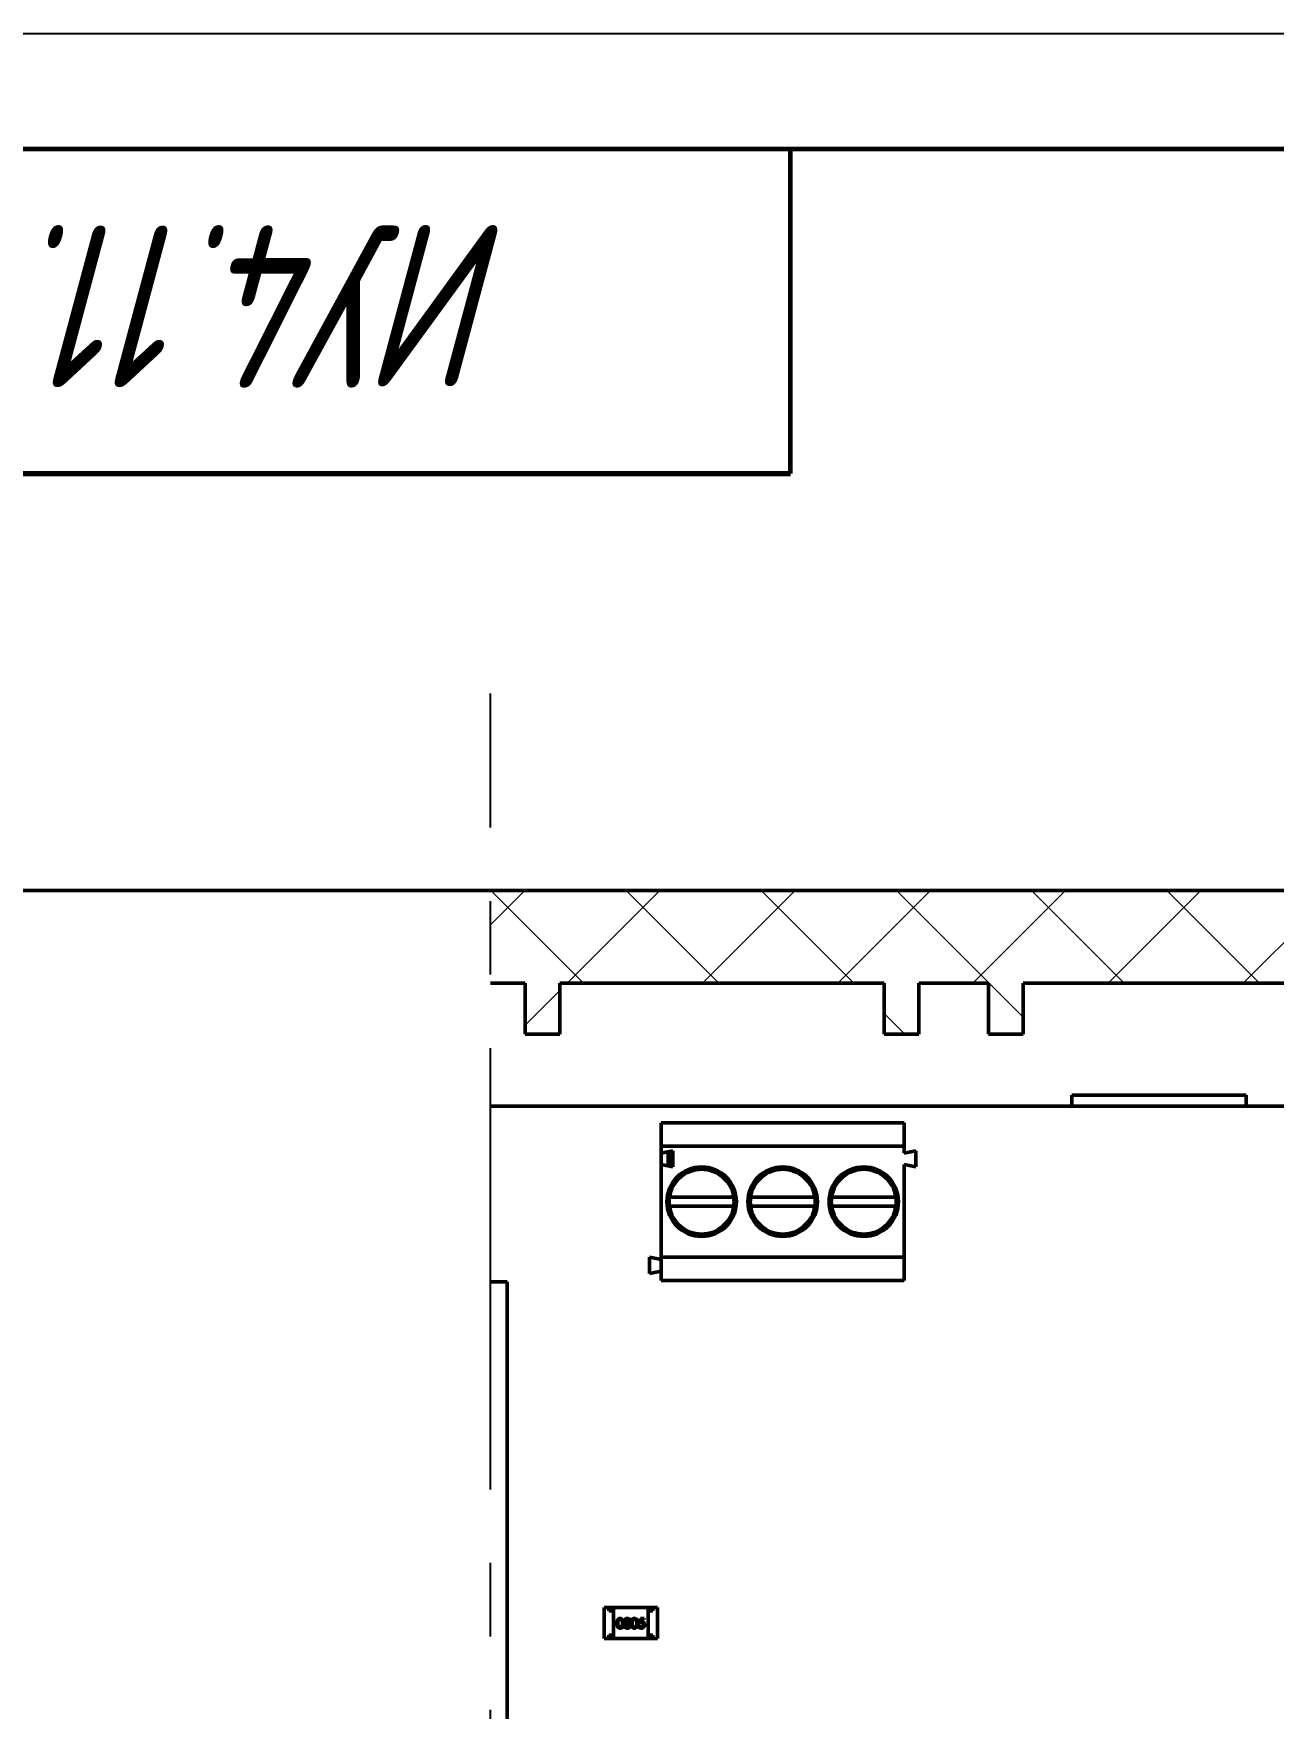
# Model space of a CAD drawing. Header units: millimetres. Extents: x 3004 to 4026, y 1209 to 1506.
# Drawn here: x 3111.2 to 3164.7, y 1433.5 to 1505.8 of the extents above; entities that cross this region are included whole.
import ezdxf

# ---------------------------------------------------------------- set-up
doc = ezdxf.new("R2010")
doc.units = ezdxf.units.MM
doc.linetypes.add('CENTER2', pattern=[28.575, 19.05, -3.175, 3.175, -3.175])
for name, color, linetype, lineweight in [('Format', 7, 'Continuous', 60), ('Tonk', 7, 'Continuous', 25), ('Видимый контур (ГОСТ)', 7, 'Continuous', 50), ('Штриховка (ГОСТ)', 7, 'Continuous', 18)]:
    doc.layers.add(name, color=color, linetype=linetype, lineweight=lineweight)
doc.layers.add('KONTUR', color=7, linetype='Continuous')
doc.styles.get("Standard").update_dxf_attribs({"font": '', "width": 0.8, "oblique": 15})
doc.styles.get('Standard').set_extended_font_data('GOST type B')

# ---------------------------------------------------------------- blocks, each defined once
blk = doc.blocks.new('*U32')
at = {"layer": 'Tonk', "color": 0, "linetype": 'CENTER2', "transparency": 16777216}
blk.add_line((0, -45.508), (0, 46.005), dxfattribs=at)

msp = doc.modelspace()

# ---------------------------------------------------------------- hatches: boundary and pattern name
at = {"layer": 'Штриховка (ГОСТ)'}
h = msp.add_hatch(dxfattribs=at)
h.set_pattern_fill('ANSI37', color=256, scale=1.3, style=0)
edge = h.paths.add_edge_path()
edge.add_line((3130.892, 1396.782), (3130.892, 1393.782))
edge.add_line((3130.892, 1393.782), (3195.392, 1393.782))
edge.add_ellipse((3195.392, 1396.782), major_axis=(0, -3), ratio=1, start_angle=0, end_angle=90)
edge.add_line((3198.392, 1396.782), (3198.392, 1465.782))
edge.add_ellipse((3195.392, 1465.782), major_axis=(3, 0), ratio=1, start_angle=0, end_angle=90)
edge.add_line((3195.392, 1468.782), (3130.892, 1468.782))
edge.add_line((3130.892, 1468.782), (3130.892, 1465.782))
edge.add_line((3130.892, 1465.782), (3130.892, 1464.782))
edge.add_line((3130.892, 1464.782), (3132.392, 1464.782))
edge.add_line((3132.392, 1464.782), (3132.392, 1462.582))
edge.add_line((3132.392, 1462.582), (3133.892, 1462.582))
edge.add_line((3133.892, 1462.582), (3133.892, 1464.782))
edge.add_line((3133.892, 1464.782), (3147.892, 1464.782))
edge.add_line((3147.892, 1464.782), (3147.892, 1462.582))
edge.add_line((3147.892, 1462.582), (3149.392, 1462.582))
edge.add_line((3149.392, 1462.582), (3149.392, 1464.782))
edge.add_line((3149.392, 1464.782), (3152.392, 1464.782))
edge.add_line((3152.392, 1464.782), (3152.392, 1462.582))
edge.add_line((3152.392, 1462.582), (3153.892, 1462.582))
edge.add_line((3153.892, 1462.582), (3153.892, 1464.782))
edge.add_line((3153.892, 1464.782), (3167.892, 1464.782))
edge.add_line((3167.892, 1464.782), (3167.892, 1462.582))
edge.add_line((3167.892, 1462.582), (3169.392, 1462.582))
edge.add_line((3169.392, 1462.582), (3169.392, 1464.782))
edge.add_line((3169.392, 1464.782), (3172.392, 1464.782))
edge.add_line((3172.392, 1464.782), (3172.392, 1462.582))
edge.add_line((3172.392, 1462.582), (3173.892, 1462.582))
edge.add_line((3173.892, 1462.582), (3173.892, 1464.782))
edge.add_line((3173.892, 1464.782), (3194.392, 1464.782))
edge.add_line((3194.392, 1464.782), (3194.392, 1454.282))
edge.add_line((3194.392, 1454.282), (3192.192, 1454.282))
edge.add_line((3192.192, 1454.282), (3192.192, 1452.782))
edge.add_line((3192.192, 1452.782), (3194.392, 1452.782))
edge.add_line((3194.392, 1452.782), (3194.392, 1449.782))
edge.add_line((3194.392, 1449.782), (3192.192, 1449.782))
edge.add_line((3192.192, 1449.782), (3192.192, 1448.282))
edge.add_line((3192.192, 1448.282), (3194.392, 1448.282))
edge.add_line((3194.392, 1448.282), (3194.392, 1434.282))
edge.add_line((3194.392, 1434.282), (3192.192, 1434.282))
edge.add_line((3192.192, 1434.282), (3192.192, 1432.782))
edge.add_line((3192.192, 1432.782), (3194.392, 1432.782))
edge.add_line((3194.392, 1432.782), (3194.392, 1429.782))
edge.add_line((3194.392, 1429.782), (3192.192, 1429.782))
edge.add_line((3192.192, 1429.782), (3192.192, 1428.282))
edge.add_line((3192.192, 1428.282), (3194.392, 1428.282))
edge.add_line((3194.392, 1428.282), (3194.392, 1414.282))
edge.add_line((3194.392, 1414.282), (3192.192, 1414.282))
edge.add_line((3192.192, 1414.282), (3192.192, 1412.782))
edge.add_line((3192.192, 1412.782), (3194.392, 1412.782))
edge.add_line((3194.392, 1412.782), (3194.392, 1409.782))
edge.add_line((3194.392, 1409.782), (3192.192, 1409.782))
edge.add_line((3192.192, 1409.782), (3192.192, 1408.282))
edge.add_line((3192.192, 1408.282), (3194.392, 1408.282))
edge.add_line((3194.392, 1408.282), (3194.392, 1397.782))
edge.add_line((3194.392, 1397.782), (3173.892, 1397.782))
edge.add_line((3173.892, 1397.782), (3173.892, 1399.982))
edge.add_line((3173.892, 1399.982), (3172.392, 1399.982))
edge.add_line((3172.392, 1399.982), (3172.392, 1397.782))
edge.add_line((3172.392, 1397.782), (3169.392, 1397.782))
edge.add_line((3169.392, 1397.782), (3169.392, 1399.982))
edge.add_line((3169.392, 1399.982), (3167.892, 1399.982))
edge.add_line((3167.892, 1399.982), (3167.892, 1397.782))
edge.add_line((3167.892, 1397.782), (3153.892, 1397.782))
edge.add_line((3153.892, 1397.782), (3153.892, 1399.982))
edge.add_line((3153.892, 1399.982), (3152.392, 1399.982))
edge.add_line((3152.392, 1399.982), (3152.392, 1397.782))
edge.add_line((3152.392, 1397.782), (3149.392, 1397.782))
edge.add_line((3149.392, 1397.782), (3149.392, 1399.982))
edge.add_line((3149.392, 1399.982), (3147.892, 1399.982))
edge.add_line((3147.892, 1399.982), (3147.892, 1397.782))
edge.add_line((3147.892, 1397.782), (3133.892, 1397.782))
edge.add_line((3133.892, 1397.782), (3133.892, 1399.982))
edge.add_line((3133.892, 1399.982), (3132.392, 1399.982))
edge.add_line((3132.392, 1399.982), (3132.392, 1397.782))
edge.add_line((3132.392, 1397.782), (3130.892, 1397.782))
edge.add_line((3130.892, 1397.782), (3130.892, 1396.782))
edge = h.paths.add_edge_path()
edge.add_ellipse((3190.892, 1401.282), major_axis=(0, 2.75), ratio=1, start_angle=0, end_angle=360)
edge = h.paths.add_edge_path(flags=0)
edge.add_ellipse((3190.892, 1401.282), major_axis=(0, 1.1), ratio=1, start_angle=0, end_angle=360)
edge = h.paths.add_edge_path()
edge.add_ellipse((3190.892, 1461.282), major_axis=(0, 2.75), ratio=1, start_angle=0, end_angle=360)
edge = h.paths.add_edge_path(flags=0)
edge.add_ellipse((3190.892, 1461.282), major_axis=(0, 1.1), ratio=1, start_angle=0, end_angle=360)

# ---------------------------------------------------------------- linework, layer by layer
at = {"layer": 'Format'}
for p, q in [((3418.849, 1500.782), (3023.849, 1500.782)), ((3143.849, 1486.782), (3143.849, 1500.782))]:
    msp.add_line(p, q, dxfattribs=at)
at = {"layer": 'Format', "lineweight": 70}
msp.add_line((3023.849, 1486.782), (3143.849, 1486.782), dxfattribs=at)
at = {"layer": 'KONTUR'}
msp.add_line((3003.849, 1505.782), (3423.849, 1505.782), dxfattribs=at)
at = {"layer": 'Видимый контур (ГОСТ)'}
for p, q in [((3066.392, 1468.782), (3130.892, 1468.782)), ((3130.892, 1468.782), (3195.392, 1468.782)), ((3132.392, 1464.782), (3130.892, 1464.782)), ((3132.392, 1462.582), (3132.392, 1464.782)), ((3133.892, 1464.782), (3133.892, 1462.582)), ((3147.892, 1464.782), (3133.892, 1464.782)), ((3147.892, 1462.582), (3147.892, 1464.782)), ((3149.392, 1464.782), (3149.392, 1462.582)), ((3152.392, 1464.782), (3149.392, 1464.782)), ((3152.392, 1462.582), (3152.392, 1464.782)), ((3153.892, 1464.782), (3153.892, 1462.582)), ((3167.892, 1464.782), (3153.892, 1464.782)), ((3133.892, 1462.582), (3132.392, 1462.582)), ((3149.392, 1462.582), (3147.892, 1462.582)), ((3153.892, 1462.582), (3152.392, 1462.582)), ((3130.892, 1459.474), (3184.493, 1459.475)), ((3156.141, 1459.945), (3156, 1459.945)), ((3156, 1459.475), (3156, 1459.945)), ((3156.141, 1459.945), (3156.786, 1459.945)), ((3157.144, 1459.945), (3156.786, 1459.945)), ((3157.144, 1459.945), (3162.375, 1459.945)), ((3162.733, 1459.945), (3162.375, 1459.945)), ((3162.733, 1459.945), (3163.378, 1459.945)), ((3163.52, 1459.945), (3163.378, 1459.945)), ((3163.52, 1459.945), (3163.52, 1459.475)), ((3138.26, 1457.745), (3138.26, 1458.745)), ((3138.56, 1458.745), (3138.26, 1458.745)), ((3138.56, 1458.745), (3141.46, 1458.745)), ((3142.06, 1458.745), (3141.46, 1458.745)), ((3142.06, 1458.745), (3144.96, 1458.745)), ((3145.56, 1458.745), (3144.96, 1458.745)), ((3145.56, 1458.745), (3148.46, 1458.745)), ((3148.76, 1458.745), (3148.46, 1458.745)), ((3148.76, 1457.745), (3148.76, 1458.745)), ((3138.26, 1457.445), (3138.26, 1457.745)), ((3148.76, 1457.745), (3138.26, 1457.745)), ((3138.76, 1457.545), (3138.26, 1457.445)), ((3138.26, 1457.445), (3138.26, 1456.945)), ((3138.56, 1456.885), (3138.56, 1457.505)), ((3138.66, 1457.525), (3138.66, 1456.865)), ((3138.76, 1456.845), (3138.76, 1457.545)), ((3148.76, 1457.445), (3148.76, 1457.745)), ((3149.26, 1457.545), (3148.76, 1457.445)), ((3149.26, 1456.845), (3149.26, 1457.545)), ((3138.26, 1452.945), (3138.26, 1456.945)), ((3138.26, 1456.945), (3138.76, 1456.845)), ((3148.76, 1452.945), (3148.76, 1456.945)), ((3148.76, 1456.945), (3149.26, 1456.845)), ((3141.396, 1455.545), (3138.625, 1455.545)), ((3141.396, 1455.145), (3138.625, 1455.145)), ((3144.896, 1455.545), (3142.125, 1455.545)), ((3144.896, 1455.145), (3142.125, 1455.145)), ((3148.396, 1455.545), (3145.625, 1455.545)), ((3148.396, 1455.145), (3145.625, 1455.145)), ((3137.76, 1452.945), (3138.26, 1452.845)), ((3137.76, 1452.245), (3137.76, 1452.945)), ((3138.26, 1451.945), (3138.26, 1452.945)), ((3148.76, 1452.945), (3138.26, 1452.945)), ((3148.76, 1451.945), (3148.76, 1452.945)), ((3138.26, 1452.345), (3137.76, 1452.245)), ((3131.612, 1451.879), (3130.892, 1451.879)), ((3131.612, 1411.879), (3131.612, 1451.879)), ((3138.26, 1451.945), (3148.76, 1451.945)), ((3135.8, 1436.48), (3135.8, 1437.83)), ((3135.8, 1437.83), (3136, 1437.83)), ((3136.2, 1437.83), (3136, 1437.83)), ((3136, 1437.83), (3136, 1437.68)), ((3136, 1437.68), (3136.2, 1437.68)), ((3137.7, 1437.83), (3136.2, 1437.83)), ((3136.2, 1437.83), (3136.2, 1436.48)), ((3136.2, 1436.63), (3136.2, 1437.68)), ((3137.9, 1437.83), (3137.7, 1437.83)), ((3137.7, 1437.83), (3137.7, 1436.48)), ((3137.7, 1437.68), (3137.9, 1437.68)), ((3137.7, 1436.63), (3137.7, 1437.68)), ((3138.1, 1437.83), (3137.9, 1437.83)), ((3137.9, 1437.68), (3137.9, 1437.83)), ((3138.1, 1436.48), (3138.1, 1437.83)), ((3137.286, 1437.045), (3137.322, 1437.045)), ((3137.327, 1437.143), (3137.368, 1437.343)), ((3137.368, 1437.343), (3137.532, 1437.343)), ((3137.396, 1437.301), (3137.374, 1437.196)), ((3137.532, 1437.301), (3137.396, 1437.301)), ((3137.532, 1437.343), (3137.532, 1437.301)), ((3135.8, 1436.48), (3136, 1436.48)), ((3136, 1436.63), (3136, 1436.48)), ((3136.2, 1436.63), (3136, 1436.63)), ((3136, 1436.48), (3136.2, 1436.48)), ((3137.7, 1436.48), (3136.2, 1436.48)), ((3137.9, 1436.63), (3137.7, 1436.63)), ((3137.7, 1436.48), (3137.9, 1436.48)), ((3137.9, 1436.48), (3137.9, 1436.63)), ((3138.1, 1436.48), (3137.9, 1436.48))]:
    msp.add_line(p, q, dxfattribs=at)
for centre in [(3140.01, 1455.345), (3143.51, 1455.345), (3147.01, 1455.345)]:
    msp.add_circle(centre, 1.5, dxfattribs=at)
for centre, start, end in [((3140.01, 1455.345), 8.21322, 171.7868), ((3143.51, 1455.345), 8.21322, 171.7868), ((3147.01, 1455.345), 8.21322, 171.7868), ((3140.01, 1455.345), 171.7868, 188.21322), ((3140.01, 1455.345), 188.21322, 351.7868), ((3140.01, 1455.345), 351.7868, 8.21322), ((3143.51, 1455.345), 171.7868, 188.21322), ((3143.51, 1455.345), 188.21322, 351.7868), ((3143.51, 1455.345), 351.7868, 8.21322), ((3147.01, 1455.345), 171.7868, 188.21322), ((3147.01, 1455.345), 188.21322, 351.7868), ((3147.01, 1455.345), 351.7868, 8.21322)]:
    msp.add_arc(centre, 1.4, start, end, dxfattribs=at)
for points, knots in [([(3136.358, 1437.142), (3136.358, 1437.149), (3136.358, 1437.161), (3136.359, 1437.179), (3136.36, 1437.196), (3136.362, 1437.212), (3136.364, 1437.227), (3136.367, 1437.241), (3136.37, 1437.253), (3136.374, 1437.265), (3136.379, 1437.275), (3136.384, 1437.285), (3136.389, 1437.294), (3136.395, 1437.303), (3136.401, 1437.311), (3136.408, 1437.318), (3136.415, 1437.325), (3136.422, 1437.33), (3136.43, 1437.336), (3136.438, 1437.34), (3136.447, 1437.344), (3136.455, 1437.347), (3136.464, 1437.35), (3136.473, 1437.352), (3136.482, 1437.353), (3136.488, 1437.353), (3136.491, 1437.353)], [0, 0, 0, 0, 0.068595, 0.133246, 0.194313, 0.251279, 0.304513, 0.354235, 0.400481, 0.443411, 0.484015, 0.523252, 0.561042, 0.5979, 0.633518, 0.668314, 0.702496, 0.736685, 0.770293, 0.803437, 0.835913, 0.86846, 0.900847, 0.933467, 0.966258, 1, 1, 1, 1]), ([(3136.491, 1436.932), (3136.488, 1436.932), (3136.482, 1436.932), (3136.473, 1436.933), (3136.464, 1436.935), (3136.455, 1436.938), (3136.447, 1436.941), (3136.438, 1436.945), (3136.43, 1436.949), (3136.423, 1436.954), (3136.415, 1436.96), (3136.408, 1436.967), (3136.401, 1436.974), (3136.395, 1436.982), (3136.39, 1436.99), (3136.384, 1437), (3136.379, 1437.009), (3136.375, 1437.02), (3136.371, 1437.032), (3136.367, 1437.044), (3136.364, 1437.058), (3136.362, 1437.073), (3136.36, 1437.089), (3136.359, 1437.106), (3136.358, 1437.124), (3136.358, 1437.136), (3136.358, 1437.142)], [0, 0, 0, 0, 0.033787, 0.066622, 0.099285, 0.131361, 0.163585, 0.196104, 0.228902, 0.262158, 0.295991, 0.330218, 0.36506, 0.400951, 0.43762, 0.475708, 0.515381, 0.556414, 0.599765, 0.646424, 0.696431, 0.749782, 0.806573, 0.867436, 0.931887, 1, 1, 1, 1]), ([(3136.493, 1437.312), (3136.488, 1437.312), (3136.479, 1437.311), (3136.466, 1437.308), (3136.454, 1437.302), (3136.444, 1437.296), (3136.436, 1437.29), (3136.431, 1437.285), (3136.426, 1437.279), (3136.421, 1437.273), (3136.417, 1437.266), (3136.413, 1437.259), (3136.409, 1437.251), (3136.406, 1437.243), (3136.403, 1437.234), (3136.4, 1437.224), (3136.398, 1437.213), (3136.397, 1437.201), (3136.395, 1437.187), (3136.394, 1437.173), (3136.394, 1437.158), (3136.394, 1437.148), (3136.394, 1437.143)], [0, 0, 0, 0, 0.060387, 0.120883, 0.182755, 0.247811, 0.281299, 0.315088, 0.349702, 0.384857, 0.420966, 0.458511, 0.497175, 0.537602, 0.580503, 0.627468, 0.678388, 0.733983, 0.793747, 0.857714, 0.926698, 1, 1, 1, 1]), ([(3136.394, 1437.143), (3136.394, 1437.137), (3136.394, 1437.127), (3136.394, 1437.112), (3136.395, 1437.098), (3136.396, 1437.085), (3136.398, 1437.073), (3136.4, 1437.062), (3136.403, 1437.051), (3136.406, 1437.042), (3136.409, 1437.034), (3136.413, 1437.026), (3136.417, 1437.019), (3136.421, 1437.012), (3136.426, 1437.006), (3136.431, 1437.001), (3136.436, 1436.995), (3136.444, 1436.989), (3136.454, 1436.983), (3136.466, 1436.977), (3136.479, 1436.974), (3136.488, 1436.973), (3136.493, 1436.973)], [0, 0, 0, 0, 0.072951, 0.141584, 0.205926, 0.265301, 0.320597, 0.371817, 0.41879, 0.461699, 0.502134, 0.540804, 0.578181, 0.614297, 0.649678, 0.684299, 0.718359, 0.752081, 0.817652, 0.879722, 0.939966, 1, 1, 1, 1]), ([(3136.491, 1437.353), (3136.495, 1437.353), (3136.501, 1437.353), (3136.51, 1437.352), (3136.519, 1437.35), (3136.528, 1437.347), (3136.537, 1437.344), (3136.545, 1437.34), (3136.554, 1437.336), (3136.562, 1437.33), (3136.569, 1437.324), (3136.577, 1437.318), (3136.583, 1437.31), (3136.59, 1437.302), (3136.596, 1437.293), (3136.601, 1437.284), (3136.607, 1437.274), (3136.611, 1437.263), (3136.616, 1437.251), (3136.619, 1437.238), (3136.623, 1437.225), (3136.625, 1437.21), (3136.627, 1437.195), (3136.629, 1437.178), (3136.629, 1437.16), (3136.629, 1437.148), (3136.63, 1437.142)], [0, 0, 0, 0, 0.033788, 0.067194, 0.099862, 0.132567, 0.165151, 0.197913, 0.231319, 0.265083, 0.299255, 0.334399, 0.369943, 0.406284, 0.444064, 0.482998, 0.523354, 0.565537, 0.609613, 0.656391, 0.705885, 0.758325, 0.813832, 0.872795, 0.934722, 1, 1, 1, 1]), ([(3136.63, 1437.142), (3136.629, 1437.136), (3136.629, 1437.124), (3136.629, 1437.107), (3136.627, 1437.09), (3136.625, 1437.075), (3136.623, 1437.06), (3136.619, 1437.047), (3136.616, 1437.034), (3136.612, 1437.022), (3136.607, 1437.012), (3136.602, 1437.001), (3136.596, 1436.992), (3136.59, 1436.983), (3136.584, 1436.975), (3136.577, 1436.968), (3136.57, 1436.961), (3136.562, 1436.955), (3136.554, 1436.95), (3136.546, 1436.945), (3136.537, 1436.941), (3136.528, 1436.938), (3136.519, 1436.935), (3136.51, 1436.934), (3136.501, 1436.932), (3136.495, 1436.932), (3136.491, 1436.932)], [0, 0, 0, 0, 0.065063, 0.126773, 0.185516, 0.240765, 0.29298, 0.34225, 0.388919, 0.432776, 0.474628, 0.514775, 0.553606, 0.591426, 0.628028, 0.663804, 0.698984, 0.733591, 0.767628, 0.801208, 0.834264, 0.866981, 0.89972, 0.932702, 0.966176, 1, 1, 1, 1]), ([(3136.594, 1437.143), (3136.594, 1437.147), (3136.593, 1437.157), (3136.593, 1437.17), (3136.592, 1437.184), (3136.59, 1437.196), (3136.588, 1437.208), (3136.586, 1437.219), (3136.583, 1437.229), (3136.58, 1437.239), (3136.577, 1437.248), (3136.573, 1437.257), (3136.569, 1437.265), (3136.564, 1437.272), (3136.559, 1437.278), (3136.554, 1437.284), (3136.549, 1437.29), (3136.541, 1437.296), (3136.531, 1437.302), (3136.519, 1437.308), (3136.506, 1437.311), (3136.497, 1437.312), (3136.493, 1437.312)], [0, 0, 0, 0, 0.065681, 0.128486, 0.188175, 0.245106, 0.299448, 0.350823, 0.399942, 0.446672, 0.491255, 0.533376, 0.573853, 0.612526, 0.649597, 0.685532, 0.720106, 0.753838, 0.818925, 0.880493, 0.940311, 1, 1, 1, 1]), ([(3136.493, 1436.973), (3136.497, 1436.973), (3136.506, 1436.974), (3136.519, 1436.977), (3136.531, 1436.983), (3136.541, 1436.989), (3136.549, 1436.995), (3136.554, 1437), (3136.559, 1437.006), (3136.564, 1437.012), (3136.568, 1437.019), (3136.572, 1437.026), (3136.575, 1437.034), (3136.577, 1437.039), (3136.578, 1437.042)], [0, 0, 0, 0, 0.112813, 0.225394, 0.339595, 0.459675, 0.521735, 0.583926, 0.648174, 0.713881, 0.781004, 0.851451, 0.924051, 1, 1, 1, 1]), ([(3136.578, 1437.042), (3136.58, 1437.046), (3136.582, 1437.053), (3136.585, 1437.064), (3136.588, 1437.076), (3136.59, 1437.088), (3136.592, 1437.101), (3136.593, 1437.114), (3136.593, 1437.128), (3136.594, 1437.138), (3136.594, 1437.143)], [0, 0, 0, 0, 0.110588, 0.224542, 0.342503, 0.464324, 0.590756, 0.722227, 0.858843, 1, 1, 1, 1]), ([(3136.665, 1437.056), (3136.665, 1437.059), (3136.666, 1437.064), (3136.667, 1437.072), (3136.668, 1437.08), (3136.67, 1437.088), (3136.673, 1437.096), (3136.676, 1437.103), (3136.68, 1437.11), (3136.684, 1437.117), (3136.689, 1437.124), (3136.695, 1437.13), (3136.701, 1437.137), (3136.708, 1437.143), (3136.716, 1437.149), (3136.725, 1437.154), (3136.734, 1437.16), (3136.741, 1437.164), (3136.744, 1437.165)], [0, 0, 0, 0, 0.058854, 0.116315, 0.172675, 0.22878, 0.28458, 0.340257, 0.39663, 0.453507, 0.512318, 0.572648, 0.636022, 0.702363, 0.771483, 0.844184, 0.92007, 1, 1, 1, 1]), ([(3136.801, 1436.932), (3136.795, 1436.932), (3136.785, 1436.933), (3136.77, 1436.934), (3136.756, 1436.937), (3136.742, 1436.942), (3136.73, 1436.947), (3136.719, 1436.954), (3136.709, 1436.962), (3136.7, 1436.971), (3136.692, 1436.98), (3136.685, 1436.99), (3136.679, 1437.001), (3136.674, 1437.011), (3136.67, 1437.022), (3136.667, 1437.033), (3136.666, 1437.044), (3136.666, 1437.052), (3136.665, 1437.056)], [0, 0, 0, 0, 0.078556, 0.152863, 0.22356, 0.290375, 0.355403, 0.418291, 0.480389, 0.543073, 0.604924, 0.664398, 0.721943, 0.778375, 0.83383, 0.888861, 0.944089, 1, 1, 1, 1]), ([(3136.686, 1437.25), (3136.686, 1437.254), (3136.686, 1437.263), (3136.69, 1437.276), (3136.694, 1437.288), (3136.701, 1437.3), (3136.71, 1437.312), (3136.72, 1437.322), (3136.731, 1437.331), (3136.744, 1437.339), (3136.758, 1437.345), (3136.772, 1437.349), (3136.788, 1437.352), (3136.798, 1437.353), (3136.803, 1437.353)], [0, 0, 0, 0, 0.074058, 0.14887, 0.226668, 0.307735, 0.391157, 0.473929, 0.557928, 0.644989, 0.733364, 0.821092, 0.909287, 1, 1, 1, 1]), ([(3136.744, 1437.165), (3136.74, 1437.168), (3136.731, 1437.173), (3136.719, 1437.182), (3136.709, 1437.192), (3136.7, 1437.202), (3136.694, 1437.214), (3136.689, 1437.225), (3136.686, 1437.238), (3136.686, 1437.246), (3136.686, 1437.25)], [0, 0, 0, 0, 0.14586, 0.282426, 0.41085, 0.535029, 0.654701, 0.770133, 0.884556, 1, 1, 1, 1]), ([(3136.803, 1437.143), (3136.8, 1437.142), (3136.793, 1437.142), (3136.783, 1437.141), (3136.773, 1437.139), (3136.764, 1437.136), (3136.755, 1437.132), (3136.746, 1437.128), (3136.738, 1437.122), (3136.731, 1437.116), (3136.724, 1437.11), (3136.718, 1437.103), (3136.713, 1437.095), (3136.709, 1437.088), (3136.705, 1437.08), (3136.703, 1437.072), (3136.702, 1437.063), (3136.701, 1437.057), (3136.701, 1437.055)], [0, 0, 0, 0, 0.071269, 0.139812, 0.206497, 0.271535, 0.336082, 0.400528, 0.464984, 0.53005, 0.594423, 0.655583, 0.714849, 0.772115, 0.828999, 0.885122, 0.942079, 1, 1, 1, 1]), ([(3136.701, 1437.055), (3136.701, 1437.051), (3136.702, 1437.044), (3136.704, 1437.033), (3136.708, 1437.023), (3136.714, 1437.013), (3136.72, 1437.004), (3136.729, 1436.996), (3136.738, 1436.989), (3136.749, 1436.983), (3136.761, 1436.979), (3136.773, 1436.976), (3136.787, 1436.974), (3136.796, 1436.973), (3136.801, 1436.973)], [0, 0, 0, 0, 0.074898, 0.148596, 0.224471, 0.302323, 0.381919, 0.461149, 0.542417, 0.626716, 0.714597, 0.804903, 0.900127, 1, 1, 1, 1]), ([(3136.801, 1437.312), (3136.798, 1437.312), (3136.793, 1437.312), (3136.785, 1437.311), (3136.777, 1437.309), (3136.77, 1437.307), (3136.763, 1437.305), (3136.756, 1437.302), (3136.75, 1437.298), (3136.744, 1437.293), (3136.739, 1437.289), (3136.734, 1437.284), (3136.731, 1437.279), (3136.727, 1437.273), (3136.725, 1437.268), (3136.723, 1437.262), (3136.722, 1437.256), (3136.722, 1437.252), (3136.722, 1437.25)], [0, 0, 0, 0, 0.075243, 0.147209, 0.216447, 0.284025, 0.350655, 0.415031, 0.47963, 0.544652, 0.608044, 0.667828, 0.725114, 0.780992, 0.835527, 0.889438, 0.944072, 1, 1, 1, 1]), ([(3136.722, 1437.25), (3136.722, 1437.247), (3136.722, 1437.243), (3136.723, 1437.237), (3136.725, 1437.231), (3136.728, 1437.226), (3136.731, 1437.22), (3136.735, 1437.214), (3136.74, 1437.209), (3136.746, 1437.204), (3136.752, 1437.199), (3136.759, 1437.195), (3136.765, 1437.191), (3136.772, 1437.189), (3136.78, 1437.186), (3136.787, 1437.185), (3136.795, 1437.184), (3136.8, 1437.184), (3136.803, 1437.184)], [0, 0, 0, 0, 0.054564, 0.107826, 0.161924, 0.21751, 0.274498, 0.334815, 0.397555, 0.464755, 0.532901, 0.600097, 0.665354, 0.731084, 0.796883, 0.863292, 0.930831, 1, 1, 1, 1]), ([(3136.881, 1437.25), (3136.881, 1437.252), (3136.881, 1437.256), (3136.88, 1437.262), (3136.878, 1437.267), (3136.876, 1437.272), (3136.873, 1437.278), (3136.869, 1437.283), (3136.865, 1437.288), (3136.86, 1437.293), (3136.855, 1437.297), (3136.849, 1437.301), (3136.842, 1437.304), (3136.835, 1437.307), (3136.828, 1437.309), (3136.819, 1437.311), (3136.81, 1437.312), (3136.804, 1437.312), (3136.801, 1437.312)], [0, 0, 0, 0, 0.050902, 0.101034, 0.151084, 0.203062, 0.256248, 0.310847, 0.368769, 0.430015, 0.49252, 0.556049, 0.621996, 0.690192, 0.761385, 0.836356, 0.915487, 1, 1, 1, 1]), ([(3136.801, 1436.973), (3136.805, 1436.973), (3136.812, 1436.973), (3136.823, 1436.975), (3136.833, 1436.977), (3136.842, 1436.98), (3136.851, 1436.983), (3136.859, 1436.987), (3136.867, 1436.993), (3136.874, 1436.999), (3136.881, 1437.005), (3136.886, 1437.012), (3136.891, 1437.019), (3136.895, 1437.026), (3136.898, 1437.034), (3136.9, 1437.042), (3136.901, 1437.05), (3136.901, 1437.055), (3136.901, 1437.058)], [0, 0, 0, 0, 0.076559, 0.149161, 0.218827, 0.285567, 0.350313, 0.414125, 0.477179, 0.540368, 0.602202, 0.662034, 0.719934, 0.775907, 0.831115, 0.886667, 0.942552, 1, 1, 1, 1]), ([(3136.907, 1436.976), (3136.904, 1436.973), (3136.897, 1436.966), (3136.887, 1436.957), (3136.875, 1436.949), (3136.862, 1436.943), (3136.848, 1436.938), (3136.833, 1436.935), (3136.817, 1436.933), (3136.806, 1436.932), (3136.801, 1436.932)], [0, 0, 0, 0, 0.119283, 0.237093, 0.354796, 0.474576, 0.59746, 0.724926, 0.858883, 1, 1, 1, 1]), ([(3136.803, 1437.353), (3136.808, 1437.353), (3136.818, 1437.352), (3136.833, 1437.35), (3136.847, 1437.345), (3136.861, 1437.339), (3136.873, 1437.331), (3136.884, 1437.322), (3136.894, 1437.312), (3136.902, 1437.3), (3136.909, 1437.288), (3136.913, 1437.275), (3136.916, 1437.262), (3136.916, 1437.253), (3136.917, 1437.249)], [0, 0, 0, 0, 0.08941, 0.176306, 0.262626, 0.349446, 0.435498, 0.518928, 0.601355, 0.684256, 0.765807, 0.844877, 0.92228, 1, 1, 1, 1]), ([(3136.803, 1437.184), (3136.806, 1437.184), (3136.813, 1437.184), (3136.823, 1437.186), (3136.832, 1437.189), (3136.842, 1437.193), (3136.85, 1437.198), (3136.858, 1437.204), (3136.865, 1437.21), (3136.871, 1437.218), (3136.875, 1437.226), (3136.878, 1437.234), (3136.88, 1437.242), (3136.881, 1437.248), (3136.881, 1437.25)], [0, 0, 0, 0, 0.08969, 0.178494, 0.266838, 0.356558, 0.445334, 0.530806, 0.614076, 0.697707, 0.779142, 0.855354, 0.928557, 1, 1, 1, 1]), ([(3136.901, 1437.058), (3136.901, 1437.061), (3136.901, 1437.066), (3136.9, 1437.074), (3136.897, 1437.082), (3136.894, 1437.09), (3136.89, 1437.097), (3136.885, 1437.104), (3136.879, 1437.111), (3136.873, 1437.117), (3136.865, 1437.123), (3136.858, 1437.128), (3136.85, 1437.133), (3136.841, 1437.136), (3136.832, 1437.139), (3136.823, 1437.141), (3136.813, 1437.142), (3136.807, 1437.142), (3136.803, 1437.143)], [0, 0, 0, 0, 0.057339, 0.113063, 0.169181, 0.225775, 0.283826, 0.343454, 0.405907, 0.471392, 0.538003, 0.603064, 0.667602, 0.732225, 0.797005, 0.863048, 0.930357, 1, 1, 1, 1]), ([(3136.917, 1437.249), (3136.917, 1437.245), (3136.916, 1437.236), (3136.913, 1437.224), (3136.909, 1437.212), (3136.903, 1437.201), (3136.895, 1437.191), (3136.885, 1437.182), (3136.873, 1437.173), (3136.864, 1437.168), (3136.86, 1437.165)], [0, 0, 0, 0, 0.121904, 0.239413, 0.35541, 0.472091, 0.592859, 0.718703, 0.854892, 1, 1, 1, 1]), ([(3136.86, 1437.165), (3136.863, 1437.164), (3136.87, 1437.16), (3136.879, 1437.155), (3136.887, 1437.149), (3136.895, 1437.144), (3136.902, 1437.138), (3136.908, 1437.132), (3136.914, 1437.125), (3136.919, 1437.119), (3136.923, 1437.112), (3136.927, 1437.105), (3136.93, 1437.098), (3136.933, 1437.091), (3136.935, 1437.083), (3136.936, 1437.075), (3136.937, 1437.067), (3136.937, 1437.062), (3136.937, 1437.059)], [0, 0, 0, 0, 0.079525, 0.1551, 0.22722, 0.295911, 0.362056, 0.42552, 0.485813, 0.544495, 0.60146, 0.657841, 0.713974, 0.769468, 0.82613, 0.882885, 0.940701, 1, 1, 1, 1]), ([(3136.937, 1437.059), (3136.937, 1437.055), (3136.937, 1437.048), (3136.935, 1437.036), (3136.933, 1437.025), (3136.93, 1437.015), (3136.926, 1437.005), (3136.92, 1436.995), (3136.914, 1436.985), (3136.909, 1436.979), (3136.907, 1436.976)], [0, 0, 0, 0, 0.128158, 0.253673, 0.377325, 0.499385, 0.622918, 0.745839, 0.871395, 1, 1, 1, 1]), ([(3136.973, 1437.142), (3136.973, 1437.149), (3136.973, 1437.161), (3136.974, 1437.179), (3136.975, 1437.196), (3136.977, 1437.212), (3136.979, 1437.227), (3136.982, 1437.241), (3136.986, 1437.253), (3136.99, 1437.265), (3136.994, 1437.275), (3136.999, 1437.285), (3137.005, 1437.294), (3137.01, 1437.303), (3137.016, 1437.311), (3137.023, 1437.318), (3137.03, 1437.325), (3137.038, 1437.33), (3137.046, 1437.336), (3137.054, 1437.34), (3137.062, 1437.344), (3137.07, 1437.347), (3137.079, 1437.35), (3137.088, 1437.352), (3137.097, 1437.353), (3137.104, 1437.353), (3137.107, 1437.353)], [0, 0, 0, 0, 0.068595, 0.133246, 0.194313, 0.251279, 0.304513, 0.354235, 0.400481, 0.443411, 0.484015, 0.523252, 0.561042, 0.5979, 0.633518, 0.668314, 0.702496, 0.736685, 0.770293, 0.803437, 0.835913, 0.86846, 0.900847, 0.933467, 0.966258, 1, 1, 1, 1]), ([(3137.107, 1436.932), (3137.104, 1436.932), (3137.097, 1436.932), (3137.088, 1436.933), (3137.079, 1436.935), (3137.071, 1436.938), (3137.062, 1436.941), (3137.054, 1436.945), (3137.046, 1436.949), (3137.038, 1436.954), (3137.031, 1436.96), (3137.023, 1436.967), (3137.017, 1436.974), (3137.011, 1436.982), (3137.005, 1436.99), (3137, 1437), (3136.995, 1437.009), (3136.99, 1437.02), (3136.986, 1437.032), (3136.982, 1437.044), (3136.98, 1437.058), (3136.977, 1437.073), (3136.975, 1437.089), (3136.974, 1437.106), (3136.973, 1437.124), (3136.973, 1437.136), (3136.973, 1437.142)], [0, 0, 0, 0, 0.033787, 0.066622, 0.099285, 0.131361, 0.163585, 0.196104, 0.228902, 0.262158, 0.295991, 0.330218, 0.36506, 0.400951, 0.43762, 0.475708, 0.515381, 0.556414, 0.599765, 0.646424, 0.696431, 0.749782, 0.806573, 0.867436, 0.931887, 1, 1, 1, 1]), ([(3137.108, 1437.312), (3137.104, 1437.312), (3137.095, 1437.311), (3137.082, 1437.308), (3137.069, 1437.302), (3137.059, 1437.296), (3137.052, 1437.29), (3137.046, 1437.285), (3137.041, 1437.279), (3137.036, 1437.273), (3137.032, 1437.266), (3137.028, 1437.259), (3137.024, 1437.251), (3137.021, 1437.243), (3137.018, 1437.234), (3137.016, 1437.224), (3137.014, 1437.213), (3137.012, 1437.201), (3137.011, 1437.187), (3137.01, 1437.173), (3137.009, 1437.158), (3137.009, 1437.148), (3137.009, 1437.143)], [0, 0, 0, 0, 0.060387, 0.120883, 0.182755, 0.247811, 0.281299, 0.315088, 0.349702, 0.384857, 0.420966, 0.458511, 0.497175, 0.537602, 0.580503, 0.627468, 0.678388, 0.733983, 0.793747, 0.857714, 0.926698, 1, 1, 1, 1]), ([(3137.009, 1437.143), (3137.009, 1437.137), (3137.009, 1437.127), (3137.01, 1437.112), (3137.011, 1437.098), (3137.012, 1437.085), (3137.014, 1437.073), (3137.016, 1437.062), (3137.018, 1437.051), (3137.021, 1437.042), (3137.024, 1437.034), (3137.028, 1437.026), (3137.032, 1437.019), (3137.036, 1437.012), (3137.041, 1437.006), (3137.046, 1437.001), (3137.052, 1436.995), (3137.059, 1436.989), (3137.069, 1436.983), (3137.082, 1436.977), (3137.095, 1436.974), (3137.104, 1436.973), (3137.108, 1436.973)], [0, 0, 0, 0, 0.072951, 0.141584, 0.205926, 0.265301, 0.320597, 0.371817, 0.41879, 0.461699, 0.502134, 0.540804, 0.578181, 0.614297, 0.649678, 0.684299, 0.718359, 0.752081, 0.817652, 0.879722, 0.939966, 1, 1, 1, 1]), ([(3137.107, 1437.353), (3137.11, 1437.353), (3137.116, 1437.353), (3137.126, 1437.352), (3137.135, 1437.35), (3137.144, 1437.347), (3137.152, 1437.344), (3137.161, 1437.34), (3137.169, 1437.336), (3137.177, 1437.33), (3137.185, 1437.324), (3137.192, 1437.318), (3137.199, 1437.31), (3137.205, 1437.302), (3137.211, 1437.293), (3137.217, 1437.284), (3137.222, 1437.274), (3137.227, 1437.263), (3137.231, 1437.251), (3137.235, 1437.238), (3137.238, 1437.225), (3137.24, 1437.21), (3137.242, 1437.195), (3137.244, 1437.178), (3137.245, 1437.16), (3137.245, 1437.148), (3137.245, 1437.142)], [0, 0, 0, 0, 0.033788, 0.067194, 0.099862, 0.132567, 0.165151, 0.197913, 0.231319, 0.265083, 0.299255, 0.334399, 0.369943, 0.406284, 0.444064, 0.482998, 0.523354, 0.565537, 0.609613, 0.656391, 0.705885, 0.758325, 0.813832, 0.872795, 0.934722, 1, 1, 1, 1]), ([(3137.245, 1437.142), (3137.245, 1437.136), (3137.245, 1437.124), (3137.244, 1437.107), (3137.242, 1437.09), (3137.241, 1437.075), (3137.238, 1437.06), (3137.235, 1437.047), (3137.231, 1437.034), (3137.227, 1437.022), (3137.222, 1437.012), (3137.217, 1437.001), (3137.212, 1436.992), (3137.206, 1436.983), (3137.199, 1436.975), (3137.192, 1436.968), (3137.185, 1436.961), (3137.177, 1436.955), (3137.169, 1436.95), (3137.161, 1436.945), (3137.152, 1436.941), (3137.144, 1436.938), (3137.135, 1436.935), (3137.126, 1436.934), (3137.116, 1436.932), (3137.11, 1436.932), (3137.107, 1436.932)], [0, 0, 0, 0, 0.065063, 0.126773, 0.185516, 0.240765, 0.29298, 0.34225, 0.388919, 0.432776, 0.474628, 0.514775, 0.553606, 0.591426, 0.628028, 0.663804, 0.698984, 0.733591, 0.767628, 0.801208, 0.834264, 0.866981, 0.89972, 0.932702, 0.966176, 1, 1, 1, 1]), ([(3137.209, 1437.143), (3137.209, 1437.147), (3137.209, 1437.157), (3137.208, 1437.17), (3137.207, 1437.184), (3137.206, 1437.196), (3137.204, 1437.208), (3137.202, 1437.219), (3137.199, 1437.229), (3137.196, 1437.239), (3137.192, 1437.248), (3137.188, 1437.257), (3137.184, 1437.265), (3137.18, 1437.272), (3137.175, 1437.278), (3137.17, 1437.284), (3137.164, 1437.29), (3137.157, 1437.296), (3137.147, 1437.302), (3137.134, 1437.308), (3137.121, 1437.311), (3137.112, 1437.312), (3137.108, 1437.312)], [0, 0, 0, 0, 0.065681, 0.128486, 0.188175, 0.245106, 0.299448, 0.350823, 0.399942, 0.446672, 0.491255, 0.533376, 0.573853, 0.612526, 0.649597, 0.685532, 0.720106, 0.753838, 0.818925, 0.880493, 0.940311, 1, 1, 1, 1]), ([(3137.108, 1436.973), (3137.112, 1436.973), (3137.121, 1436.974), (3137.134, 1436.977), (3137.147, 1436.983), (3137.157, 1436.989), (3137.164, 1436.995), (3137.169, 1437), (3137.174, 1437.006), (3137.179, 1437.012), (3137.183, 1437.019), (3137.187, 1437.026), (3137.191, 1437.034), (3137.193, 1437.039), (3137.194, 1437.042)], [0, 0, 0, 0, 0.112813, 0.225394, 0.339595, 0.459675, 0.521735, 0.583926, 0.648174, 0.713881, 0.781004, 0.851451, 0.924051, 1, 1, 1, 1]), ([(3137.194, 1437.042), (3137.195, 1437.046), (3137.198, 1437.053), (3137.201, 1437.064), (3137.203, 1437.076), (3137.205, 1437.088), (3137.207, 1437.101), (3137.208, 1437.114), (3137.209, 1437.128), (3137.209, 1437.138), (3137.209, 1437.143)], [0, 0, 0, 0, 0.110588, 0.224542, 0.342503, 0.464324, 0.590756, 0.722227, 0.858843, 1, 1, 1, 1]), ([(3137.408, 1436.932), (3137.404, 1436.932), (3137.396, 1436.932), (3137.385, 1436.934), (3137.374, 1436.936), (3137.363, 1436.94), (3137.353, 1436.944), (3137.343, 1436.95), (3137.334, 1436.956), (3137.326, 1436.964), (3137.318, 1436.972), (3137.311, 1436.98), (3137.304, 1436.99), (3137.299, 1437), (3137.294, 1437.01), (3137.291, 1437.021), (3137.288, 1437.033), (3137.287, 1437.041), (3137.286, 1437.045)], [0, 0, 0, 0, 0.065421, 0.128708, 0.190236, 0.250724, 0.310637, 0.370766, 0.431615, 0.493523, 0.555883, 0.617342, 0.678668, 0.740711, 0.802985, 0.866803, 0.932347, 1, 1, 1, 1]), ([(3137.322, 1437.045), (3137.323, 1437.041), (3137.324, 1437.034), (3137.328, 1437.024), (3137.333, 1437.014), (3137.338, 1437.006), (3137.345, 1436.999), (3137.352, 1436.993), (3137.36, 1436.987), (3137.369, 1436.982), (3137.379, 1436.978), (3137.389, 1436.975), (3137.4, 1436.974), (3137.407, 1436.973), (3137.41, 1436.973)], [0, 0, 0, 0, 0.094687, 0.181994, 0.264377, 0.34218, 0.418618, 0.496509, 0.577369, 0.661511, 0.746733, 0.831258, 0.915206, 1, 1, 1, 1]), ([(3137.415, 1437.163), (3137.408, 1437.163), (3137.395, 1437.163), (3137.355, 1437.153), (3137.336, 1437.146), (3137.327, 1437.143)], [0, 0, 0, 0, 0.001976248, 0.001976248, 0.003940074, 0.003940074, 0.003940074, 0.003940074]), ([(3137.374, 1437.196), (3137.379, 1437.197), (3137.387, 1437.2), (3137.399, 1437.202), (3137.411, 1437.204), (3137.418, 1437.204), (3137.422, 1437.204)], [0, 0, 0, 0, 0.275068, 0.532901, 0.773973, 1, 1, 1, 1]), ([(3137.547, 1437.073), (3137.547, 1437.07), (3137.547, 1437.063), (3137.546, 1437.054), (3137.545, 1437.044), (3137.543, 1437.035), (3137.54, 1437.026), (3137.537, 1437.017), (3137.533, 1437.009), (3137.529, 1437.001), (3137.525, 1436.992), (3137.519, 1436.985), (3137.514, 1436.978), (3137.508, 1436.971), (3137.501, 1436.965), (3137.495, 1436.96), (3137.487, 1436.954), (3137.48, 1436.95), (3137.472, 1436.946), (3137.464, 1436.942), (3137.455, 1436.939), (3137.446, 1436.937), (3137.437, 1436.935), (3137.428, 1436.933), (3137.418, 1436.932), (3137.411, 1436.932), (3137.408, 1436.932)], [0, 0, 0, 0, 0.044014, 0.087434, 0.130118, 0.172554, 0.214555, 0.256298, 0.298438, 0.340849, 0.382715, 0.423924, 0.464246, 0.504074, 0.543862, 0.583567, 0.623094, 0.663229, 0.703551, 0.743938, 0.784541, 0.82575, 0.867757, 0.910745, 0.954914, 1, 1, 1, 1]), ([(3137.41, 1436.973), (3137.413, 1436.973), (3137.42, 1436.974), (3137.43, 1436.975), (3137.44, 1436.977), (3137.449, 1436.98), (3137.458, 1436.984), (3137.466, 1436.99), (3137.474, 1436.995), (3137.482, 1437.002), (3137.489, 1437.01), (3137.495, 1437.018), (3137.5, 1437.026), (3137.504, 1437.035), (3137.508, 1437.044), (3137.51, 1437.054), (3137.511, 1437.064), (3137.511, 1437.071), (3137.512, 1437.075)], [0, 0, 0, 0, 0.064207, 0.126425, 0.18768, 0.248216, 0.308305, 0.369661, 0.431699, 0.495947, 0.559758, 0.622295, 0.683911, 0.745092, 0.80674, 0.869087, 0.93329, 1, 1, 1, 1]), ([(3137.512, 1437.075), (3137.511, 1437.078), (3137.511, 1437.084), (3137.51, 1437.093), (3137.508, 1437.102), (3137.505, 1437.11), (3137.501, 1437.118), (3137.497, 1437.125), (3137.492, 1437.132), (3137.485, 1437.139), (3137.479, 1437.144), (3137.471, 1437.149), (3137.463, 1437.154), (3137.455, 1437.157), (3137.445, 1437.16), (3137.436, 1437.162), (3137.426, 1437.163), (3137.419, 1437.163), (3137.415, 1437.163)], [0, 0, 0, 0, 0.065351, 0.127916, 0.18836, 0.247216, 0.30563, 0.36377, 0.422661, 0.482687, 0.5433, 0.604118, 0.664965, 0.727413, 0.791468, 0.858055, 0.927037, 1, 1, 1, 1]), ([(3137.422, 1437.204), (3137.426, 1437.204), (3137.435, 1437.204), (3137.448, 1437.202), (3137.46, 1437.199), (3137.472, 1437.195), (3137.483, 1437.19), (3137.493, 1437.184), (3137.503, 1437.176), (3137.512, 1437.167), (3137.52, 1437.158), (3137.528, 1437.148), (3137.534, 1437.137), (3137.539, 1437.125), (3137.543, 1437.113), (3137.545, 1437.1), (3137.547, 1437.087), (3137.547, 1437.078), (3137.547, 1437.073)], [0, 0, 0, 0, 0.065808, 0.129394, 0.190894, 0.251281, 0.310815, 0.370371, 0.430768, 0.492881, 0.555104, 0.616067, 0.677256, 0.73826, 0.800762, 0.864778, 0.931045, 1, 1, 1, 1])]:
    msp.add_open_spline(points, degree=3, knots=knots, dxfattribs=at)

# ---------------------------------------------------------------- block references
at = {"layer": 'Tonk', "linetype": 'CENTER2'}
msp.add_blockref('*U32', (3130.892, 1431.282), dxfattribs=at)

# ---------------------------------------------------------------- texts
at = {"insert": (3084.251, 1494.011), "char_height": 7, "width": 129.41394, "attachment_point": 5, "rotation": 180}
msp.add_mtext('{\\C0;ИУ4.11.03.03.22.08.83.11.003 СБ}', dxfattribs=at)

doc.saveas('drawing.dxf')
